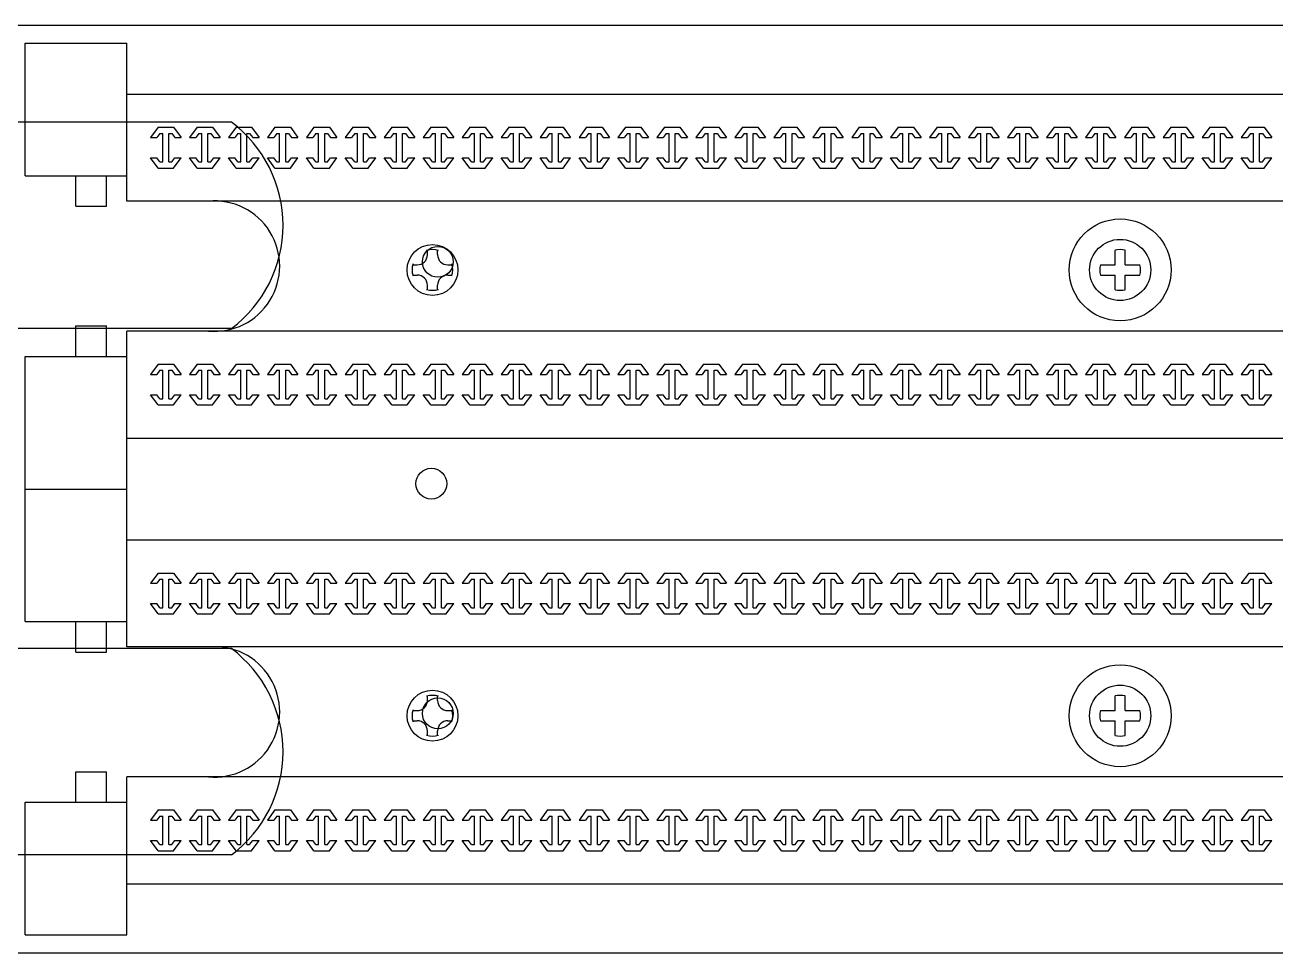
# Model space of a CAD drawing. Header units: millimetres. Extents: x 0 to 84100, y 0 to 29700.
# Drawn here: x 31880.9 to 32240.9, y 21928.8 to 22195.8 of the extents above; entities that cross this region are included whole.
import ezdxf

# ---------------------------------------------------------------- set-up
doc = ezdxf.new("R2010")
doc.units = ezdxf.units.MM
doc.header["$LTSCALE"] = 1000
doc.layers.add('KEC-TEXT', color=6, linetype='Continuous')

# ---------------------------------------------------------------- blocks, each defined once
blk = doc.blocks.new('A$C4A2F719D')
at = {"color": 0}
for p, q in [((0, 89), (485, 89)), ((262.3, 79.69), (222.7, 79.69)), ((262.3, 59.89), (222.7, 59.89)), ((262.3, 29.2), (222.7, 29.2)), ((262.3, 9.4), (222.7, 9.4)), ((0, 0), (485, 0))]:
    blk.add_line(p, q, dxfattribs=at)
for centre in [(282.1, 66.29), (281.48, 45.01), (282.1, 22.98)]:
    blk.add_circle(centre, 1.48, dxfattribs=at)
for centre in [(254.88, 69.79), (254.88, 19.3)]:
    blk.add_arc(centre, 12.37, 306.8699, 53.1301, dxfattribs=at)
blk = doc.blocks.new('50p')
at = {"color": 0}
for p, q in [((0, 5735), (0, 8160)), ((0, 8160), (1865, 8160)), ((1865, 5269), (1865, 8160)), ((1865, 7227), (38235, 7227)), ((2437, 6621), (2298, 6435)), ((2298, 6435), (2415, 6435)), ((2470, 6509), (2415, 6435)), ((2437, 6621), (2720, 6621)), ((2470, 6509), (2522, 6509)), ((2522, 5987), (2522, 6509)), ((2634, 5987), (2634, 6509)), ((2634, 6509), (2687, 6509)), ((2687, 6509), (2742, 6435)), ((2720, 6621), (2858, 6435)), ((2742, 6435), (2858, 6435)), ((3150, 6621), (3012, 6435)), ((3012, 6435), (3128, 6435)), ((3183, 6509), (3128, 6435)), ((3150, 6621), (3433, 6621)), ((3183, 6509), (3235, 6509)), ((3235, 5987), (3235, 6509)), ((3347, 5987), (3347, 6509)), ((3347, 6509), (3400, 6509)), ((3400, 6509), (3455, 6435)), ((3433, 6621), (3571, 6435)), ((3455, 6435), (3571, 6435)), ((3863, 6621), (3725, 6435)), ((3725, 6435), (3841, 6435)), ((3896, 6509), (3841, 6435)), ((3863, 6621), (4146, 6621)), ((3896, 6509), (3949, 6509)), ((3949, 5987), (3949, 6509)), ((4060, 5987), (4060, 6509)), ((4060, 6509), (4113, 6509)), ((4113, 6509), (4168, 6435)), ((4146, 6621), (4284, 6435)), ((4168, 6435), (4284, 6435)), ((4576, 6621), (4438, 6435)), ((4438, 6435), (4554, 6435)), ((4609, 6509), (4554, 6435)), ((4576, 6621), (4859, 6621)), ((4609, 6509), (4662, 6509)), ((4662, 5987), (4662, 6509)), ((4774, 5987), (4774, 6509)), ((4774, 6509), (4826, 6509)), ((4826, 6509), (4881, 6435)), ((4859, 6621), (4997, 6435)), ((4881, 6435), (4997, 6435)), ((5289, 6621), (5151, 6435)), ((5151, 6435), (5267, 6435)), ((5323, 6509), (5267, 6435)), ((5289, 6621), (5572, 6621)), ((5323, 6509), (5375, 6509)), ((5375, 5987), (5375, 6509)), ((5487, 5987), (5487, 6509)), ((5487, 6509), (5539, 6509)), ((5539, 6509), (5594, 6435)), ((5572, 6621), (5711, 6435)), ((5594, 6435), (5711, 6435)), ((6003, 6621), (5864, 6435)), ((5864, 6435), (5980, 6435)), ((6036, 6509), (5980, 6435)), ((6003, 6621), (6285, 6621)), ((6036, 6509), (6088, 6509)), ((6088, 5987), (6088, 6509)), ((6200, 5987), (6200, 6509)), ((6200, 6509), (6252, 6509)), ((6252, 6509), (6308, 6435)), ((6285, 6621), (6424, 6435)), ((6308, 6435), (6424, 6435)), ((6716, 6621), (6577, 6435)), ((6577, 6435), (6693, 6435)), ((6749, 6509), (6693, 6435)), ((6716, 6621), (6998, 6621)), ((6749, 6509), (6801, 6509)), ((6801, 5987), (6801, 6509)), ((6913, 5987), (6913, 6509)), ((6913, 6509), (6965, 6509)), ((6965, 6509), (7021, 6435)), ((6998, 6621), (7137, 6435)), ((7021, 6435), (7137, 6435)), ((7429, 6621), (7290, 6435)), ((7290, 6435), (7407, 6435)), ((7462, 6509), (7407, 6435)), ((7429, 6621), (7712, 6621)), ((7462, 6509), (7514, 6509)), ((7514, 5987), (7514, 6509)), ((7626, 5987), (7626, 6509)), ((7626, 6509), (7678, 6509)), ((7678, 6509), (7734, 6435)), ((7712, 6621), (7850, 6435)), ((7734, 6435), (7850, 6435)), ((8142, 6621), (8004, 6435)), ((8004, 6435), (8120, 6435)), ((8175, 6509), (8120, 6435)), ((8142, 6621), (8425, 6621)), ((8175, 6509), (8227, 6509)), ((8227, 5987), (8227, 6509)), ((8339, 5987), (8339, 6509)), ((8339, 6509), (8392, 6509)), ((8392, 6509), (8447, 6435)), ((8425, 6621), (8563, 6435)), ((8447, 6435), (8563, 6435)), ((8855, 6621), (8717, 6435)), ((8717, 6435), (8833, 6435)), ((8888, 6509), (8833, 6435)), ((8855, 6621), (9138, 6621)), ((8888, 6509), (8941, 6509)), ((8941, 5987), (8941, 6509)), ((9052, 5987), (9052, 6509)), ((9052, 6509), (9105, 6509)), ((9105, 6509), (9160, 6435)), ((9138, 6621), (9276, 6435)), ((9160, 6435), (9276, 6435)), ((9568, 6621), (9430, 6435)), ((9430, 6435), (9546, 6435)), ((9601, 6509), (9546, 6435)), ((9568, 6621), (9851, 6621)), ((9601, 6509), (9654, 6509)), ((9654, 5987), (9654, 6509)), ((9766, 5987), (9766, 6509)), ((9766, 6509), (9818, 6509)), ((9818, 6509), (9873, 6435)), ((9851, 6621), (9989, 6435)), ((9873, 6435), (9989, 6435)), ((10281, 6621), (10143, 6435)), ((10143, 6435), (10259, 6435)), ((10314, 6509), (10259, 6435)), ((10281, 6621), (10564, 6621)), ((10314, 6509), (10367, 6509)), ((10367, 5987), (10367, 6509)), ((10479, 5987), (10479, 6509)), ((10479, 6509), (10531, 6509)), ((10531, 6509), (10586, 6435)), ((10564, 6621), (10702, 6435)), ((10586, 6435), (10702, 6435)), ((10995, 6621), (10856, 6435)), ((10856, 6435), (10972, 6435)), ((11028, 6509), (10972, 6435)), ((10995, 6621), (11277, 6621)), ((11028, 6509), (11080, 6509)), ((11080, 5987), (11080, 6509)), ((11192, 5987), (11192, 6509)), ((11192, 6509), (11244, 6509)), ((11244, 6509), (11299, 6435)), ((11277, 6621), (11416, 6435)), ((11299, 6435), (11416, 6435)), ((11708, 6621), (11569, 6435)), ((11569, 6435), (11685, 6435)), ((11741, 6509), (11685, 6435)), ((11708, 6621), (11990, 6621)), ((11741, 6509), (11793, 6509)), ((11793, 5987), (11793, 6509)), ((11905, 5987), (11905, 6509)), ((11905, 6509), (11957, 6509)), ((11957, 6509), (12013, 6435)), ((11990, 6621), (12129, 6435)), ((12013, 6435), (12129, 6435)), ((12421, 6621), (12282, 6435)), ((12282, 6435), (12399, 6435)), ((12454, 6509), (12399, 6435)), ((12421, 6621), (12703, 6621)), ((12454, 6509), (12506, 6509)), ((12506, 5987), (12506, 6509)), ((12618, 5987), (12618, 6509)), ((12618, 6509), (12670, 6509)), ((12670, 6509), (12726, 6435)), ((12703, 6621), (12842, 6435)), ((12726, 6435), (12842, 6435)), ((13134, 6621), (12995, 6435)), ((12995, 6435), (13112, 6435)), ((13167, 6509), (13112, 6435)), ((13134, 6621), (13417, 6621)), ((13167, 6509), (13219, 6509)), ((13219, 5987), (13219, 6509)), ((13331, 5987), (13331, 6509)), ((13331, 6509), (13384, 6509)), ((13384, 6509), (13439, 6435)), ((13417, 6621), (13555, 6435)), ((13439, 6435), (13555, 6435)), ((13847, 6621), (13709, 6435)), ((13709, 6435), (13825, 6435)), ((13880, 6509), (13825, 6435)), ((13847, 6621), (14130, 6621)), ((13880, 6509), (13932, 6509)), ((13932, 5987), (13932, 6509)), ((14044, 5987), (14044, 6509)), ((14044, 6509), (14097, 6509)), ((14097, 6509), (14152, 6435)), ((14130, 6621), (14268, 6435)), ((14152, 6435), (14268, 6435)), ((14560, 6621), (14422, 6435)), ((14422, 6435), (14538, 6435)), ((14593, 6509), (14538, 6435)), ((14560, 6621), (14843, 6621)), ((14593, 6509), (14646, 6509)), ((14646, 5987), (14646, 6509)), ((14757, 5987), (14757, 6509)), ((14757, 6509), (14810, 6509)), ((14810, 6509), (14865, 6435)), ((14843, 6621), (14981, 6435)), ((14865, 6435), (14981, 6435)), ((15273, 6621), (15135, 6435)), ((15135, 6435), (15251, 6435)), ((15306, 6509), (15251, 6435)), ((15273, 6621), (15556, 6621)), ((15306, 6509), (15359, 6509)), ((15359, 5987), (15359, 6509)), ((15471, 5987), (15471, 6509)), ((15471, 6509), (15523, 6509)), ((15523, 6509), (15578, 6435)), ((15556, 6621), (15694, 6435)), ((15578, 6435), (15694, 6435)), ((15986, 6621), (15848, 6435)), ((15848, 6435), (15964, 6435)), ((16020, 6509), (15964, 6435)), ((15986, 6621), (16269, 6621)), ((16020, 6509), (16072, 6509)), ((16072, 5987), (16072, 6509)), ((16184, 5987), (16184, 6509)), ((16184, 6509), (16236, 6509)), ((16236, 6509), (16291, 6435)), ((16269, 6621), (16408, 6435)), ((16291, 6435), (16408, 6435)), ((16700, 6621), (16561, 6435)), ((16561, 6435), (16677, 6435)), ((16733, 6509), (16677, 6435)), ((16700, 6621), (16982, 6621)), ((16733, 6509), (16785, 6509)), ((16785, 5987), (16785, 6509)), ((16897, 5987), (16897, 6509)), ((16897, 6509), (16949, 6509)), ((16949, 6509), (17005, 6435)), ((16982, 6621), (17121, 6435)), ((17005, 6435), (17121, 6435)), ((17413, 6621), (17274, 6435)), ((17274, 6435), (17390, 6435)), ((17446, 6509), (17390, 6435)), ((17413, 6621), (17695, 6621)), ((17446, 6509), (17498, 6509)), ((17498, 5987), (17498, 6509)), ((17610, 5987), (17610, 6509)), ((17610, 6509), (17662, 6509)), ((17662, 6509), (17718, 6435)), ((17695, 6621), (17834, 6435)), ((17718, 6435), (17834, 6435)), ((18126, 6621), (17987, 6435)), ((17987, 6435), (18104, 6435)), ((18159, 6509), (18104, 6435)), ((18126, 6621), (18409, 6621)), ((18159, 6509), (18211, 6509)), ((18211, 5987), (18211, 6509)), ((18323, 5987), (18323, 6509)), ((18323, 6509), (18375, 6509)), ((18375, 6509), (18431, 6435)), ((18409, 6621), (18547, 6435)), ((18431, 6435), (18547, 6435)), ((18839, 6621), (18701, 6435)), ((18701, 6435), (18817, 6435)), ((18872, 6509), (18817, 6435)), ((18839, 6621), (19122, 6621)), ((18872, 6509), (18924, 6509)), ((18924, 5987), (18924, 6509)), ((19036, 5987), (19036, 6509)), ((19036, 6509), (19089, 6509)), ((19089, 6509), (19144, 6435)), ((19122, 6621), (19260, 6435)), ((19144, 6435), (19260, 6435)), ((19552, 6621), (19414, 6435)), ((19414, 6435), (19530, 6435)), ((19585, 6509), (19530, 6435)), ((19552, 6621), (19835, 6621)), ((19585, 6509), (19638, 6509)), ((19638, 5987), (19638, 6509)), ((19749, 5987), (19749, 6509)), ((19749, 6509), (19802, 6509)), ((19802, 6509), (19857, 6435)), ((19835, 6621), (19973, 6435)), ((19857, 6435), (19973, 6435)), ((20265, 6621), (20127, 6435)), ((20127, 6435), (20243, 6435)), ((20298, 6509), (20243, 6435)), ((20265, 6621), (20548, 6621)), ((20298, 6509), (20351, 6509)), ((20351, 5987), (20351, 6509)), ((20463, 5987), (20463, 6509)), ((20463, 6509), (20515, 6509)), ((20515, 6509), (20570, 6435)), ((20548, 6621), (20686, 6435)), ((20570, 6435), (20686, 6435)), ((20978, 6621), (20840, 6435)), ((20840, 6435), (20956, 6435)), ((21011, 6509), (20956, 6435)), ((20978, 6621), (21261, 6621)), ((21011, 6509), (21064, 6509)), ((21064, 5987), (21064, 6509)), ((21176, 5987), (21176, 6509)), ((21176, 6509), (21228, 6509)), ((21228, 6509), (21283, 6435)), ((21261, 6621), (21400, 6435)), ((21283, 6435), (21400, 6435)), ((21692, 6621), (21553, 6435)), ((21553, 6435), (21669, 6435)), ((21725, 6509), (21669, 6435)), ((21692, 6621), (21974, 6621)), ((21725, 6509), (21777, 6509)), ((21777, 5987), (21777, 6509)), ((21889, 5987), (21889, 6509)), ((21889, 6509), (21941, 6509)), ((21941, 6509), (21997, 6435)), ((21974, 6621), (22113, 6435)), ((21997, 6435), (22113, 6435)), ((22405, 6621), (22266, 6435)), ((22266, 6435), (22382, 6435)), ((22438, 6509), (22382, 6435)), ((22405, 6621), (22687, 6621)), ((22438, 6509), (22490, 6509)), ((22490, 5987), (22490, 6509)), ((22602, 5987), (22602, 6509)), ((22602, 6509), (22654, 6509)), ((22654, 6509), (22710, 6435)), ((22687, 6621), (22826, 6435)), ((22710, 6435), (22826, 6435)), ((2298, 6062), (2415, 6062)), ((2437, 5875), (2298, 6062)), ((2470, 5987), (2415, 6062)), ((2470, 5987), (2522, 5987)), ((2634, 5987), (2687, 5987)), ((2687, 5987), (2742, 6062)), ((2720, 5875), (2858, 6062)), ((2742, 6062), (2858, 6062)), ((3012, 6062), (3128, 6062)), ((3150, 5875), (3012, 6062)), ((3183, 5987), (3128, 6062)), ((3183, 5987), (3235, 5987)), ((3347, 5987), (3400, 5987)), ((3400, 5987), (3455, 6062)), ((3433, 5875), (3571, 6062)), ((3455, 6062), (3571, 6062)), ((3725, 6062), (3841, 6062)), ((3863, 5875), (3725, 6062)), ((3896, 5987), (3841, 6062)), ((3896, 5987), (3949, 5987)), ((4060, 5987), (4113, 5987)), ((4113, 5987), (4168, 6062)), ((4146, 5875), (4284, 6062)), ((4168, 6062), (4284, 6062)), ((4438, 6062), (4554, 6062)), ((4576, 5875), (4438, 6062)), ((4609, 5987), (4554, 6062)), ((4609, 5987), (4662, 5987)), ((4774, 5987), (4826, 5987)), ((4826, 5987), (4881, 6062)), ((4859, 5875), (4997, 6062)), ((4881, 6062), (4997, 6062)), ((5151, 6062), (5267, 6062)), ((5289, 5875), (5151, 6062)), ((5323, 5987), (5267, 6062)), ((5323, 5987), (5375, 5987)), ((5487, 5987), (5539, 5987)), ((5539, 5987), (5594, 6062)), ((5572, 5875), (5711, 6062)), ((5594, 6062), (5711, 6062)), ((5864, 6062), (5980, 6062)), ((6003, 5875), (5864, 6062)), ((6036, 5987), (5980, 6062)), ((6036, 5987), (6088, 5987)), ((6200, 5987), (6252, 5987)), ((6252, 5987), (6308, 6062)), ((6285, 5875), (6424, 6062)), ((6308, 6062), (6424, 6062)), ((6577, 6062), (6693, 6062)), ((6716, 5875), (6577, 6062)), ((6749, 5987), (6693, 6062)), ((6749, 5987), (6801, 5987)), ((6913, 5987), (6965, 5987)), ((6965, 5987), (7021, 6062)), ((6998, 5875), (7137, 6062)), ((7021, 6062), (7137, 6062)), ((7290, 6062), (7407, 6062)), ((7429, 5875), (7290, 6062)), ((7462, 5987), (7407, 6062)), ((7462, 5987), (7514, 5987)), ((7626, 5987), (7678, 5987)), ((7678, 5987), (7734, 6062)), ((7712, 5875), (7850, 6062)), ((7734, 6062), (7850, 6062)), ((8004, 6062), (8120, 6062)), ((8142, 5875), (8004, 6062)), ((8175, 5987), (8120, 6062)), ((8175, 5987), (8227, 5987)), ((8339, 5987), (8392, 5987)), ((8392, 5987), (8447, 6062)), ((8425, 5875), (8563, 6062)), ((8447, 6062), (8563, 6062)), ((8717, 6062), (8833, 6062)), ((8855, 5875), (8717, 6062)), ((8888, 5987), (8833, 6062)), ((8888, 5987), (8941, 5987)), ((9052, 5987), (9105, 5987)), ((9105, 5987), (9160, 6062)), ((9138, 5875), (9276, 6062)), ((9160, 6062), (9276, 6062)), ((9430, 6062), (9546, 6062)), ((9568, 5875), (9430, 6062)), ((9601, 5987), (9546, 6062)), ((9601, 5987), (9654, 5987)), ((9766, 5987), (9818, 5987)), ((9818, 5987), (9873, 6062)), ((9851, 5875), (9989, 6062)), ((9873, 6062), (9989, 6062)), ((10143, 6062), (10259, 6062)), ((10281, 5875), (10143, 6062)), ((10314, 5987), (10259, 6062)), ((10314, 5987), (10367, 5987)), ((10479, 5987), (10531, 5987)), ((10531, 5987), (10586, 6062)), ((10564, 5875), (10702, 6062)), ((10586, 6062), (10702, 6062)), ((10856, 6062), (10972, 6062)), ((10995, 5875), (10856, 6062)), ((11028, 5987), (10972, 6062)), ((11028, 5987), (11080, 5987)), ((11192, 5987), (11244, 5987)), ((11244, 5987), (11299, 6062)), ((11277, 5875), (11416, 6062)), ((11299, 6062), (11416, 6062)), ((11569, 6062), (11685, 6062)), ((11708, 5875), (11569, 6062)), ((11741, 5987), (11685, 6062)), ((11741, 5987), (11793, 5987)), ((11905, 5987), (11957, 5987)), ((11957, 5987), (12013, 6062)), ((11990, 5875), (12129, 6062)), ((12013, 6062), (12129, 6062)), ((12282, 6062), (12399, 6062)), ((12421, 5875), (12282, 6062)), ((12454, 5987), (12399, 6062)), ((12454, 5987), (12506, 5987)), ((12618, 5987), (12670, 5987)), ((12670, 5987), (12726, 6062)), ((12703, 5875), (12842, 6062)), ((12726, 6062), (12842, 6062)), ((12995, 6062), (13112, 6062)), ((13134, 5875), (12995, 6062)), ((13167, 5987), (13112, 6062)), ((13167, 5987), (13219, 5987)), ((13331, 5987), (13384, 5987)), ((13384, 5987), (13439, 6062)), ((13417, 5875), (13555, 6062)), ((13439, 6062), (13555, 6062)), ((13709, 6062), (13825, 6062)), ((13847, 5875), (13709, 6062)), ((13880, 5987), (13825, 6062)), ((13880, 5987), (13932, 5987)), ((14044, 5987), (14097, 5987)), ((14097, 5987), (14152, 6062)), ((14130, 5875), (14268, 6062)), ((14152, 6062), (14268, 6062)), ((14422, 6062), (14538, 6062)), ((14560, 5875), (14422, 6062)), ((14593, 5987), (14538, 6062)), ((14593, 5987), (14646, 5987)), ((14757, 5987), (14810, 5987)), ((14810, 5987), (14865, 6062)), ((14843, 5875), (14981, 6062)), ((14865, 6062), (14981, 6062)), ((15135, 6062), (15251, 6062)), ((15273, 5875), (15135, 6062)), ((15306, 5987), (15251, 6062)), ((15306, 5987), (15359, 5987)), ((15471, 5987), (15523, 5987)), ((15523, 5987), (15578, 6062)), ((15556, 5875), (15694, 6062)), ((15578, 6062), (15694, 6062)), ((15848, 6062), (15964, 6062)), ((15986, 5875), (15848, 6062)), ((16020, 5987), (15964, 6062)), ((16020, 5987), (16072, 5987)), ((16184, 5987), (16236, 5987)), ((16236, 5987), (16291, 6062)), ((16269, 5875), (16408, 6062)), ((16291, 6062), (16408, 6062)), ((16561, 6062), (16677, 6062)), ((16700, 5875), (16561, 6062)), ((16733, 5987), (16677, 6062)), ((16733, 5987), (16785, 5987)), ((16897, 5987), (16949, 5987)), ((16949, 5987), (17005, 6062)), ((16982, 5875), (17121, 6062)), ((17005, 6062), (17121, 6062)), ((17274, 6062), (17390, 6062)), ((17413, 5875), (17274, 6062)), ((17446, 5987), (17390, 6062)), ((17446, 5987), (17498, 5987)), ((17610, 5987), (17662, 5987)), ((17662, 5987), (17718, 6062)), ((17695, 5875), (17834, 6062)), ((17718, 6062), (17834, 6062)), ((17987, 6062), (18104, 6062)), ((18126, 5875), (17987, 6062)), ((18159, 5987), (18104, 6062)), ((18159, 5987), (18211, 5987)), ((18323, 5987), (18375, 5987)), ((18375, 5987), (18431, 6062)), ((18409, 5875), (18547, 6062)), ((18431, 6062), (18547, 6062)), ((18701, 6062), (18817, 6062)), ((18839, 5875), (18701, 6062)), ((18872, 5987), (18817, 6062)), ((18872, 5987), (18924, 5987)), ((19036, 5987), (19089, 5987)), ((19089, 5987), (19144, 6062)), ((19122, 5875), (19260, 6062)), ((19144, 6062), (19260, 6062)), ((19414, 6062), (19530, 6062)), ((19552, 5875), (19414, 6062)), ((19585, 5987), (19530, 6062)), ((19585, 5987), (19638, 5987)), ((19749, 5987), (19802, 5987)), ((19802, 5987), (19857, 6062)), ((19835, 5875), (19973, 6062)), ((19857, 6062), (19973, 6062)), ((20127, 6062), (20243, 6062)), ((20265, 5875), (20127, 6062)), ((20298, 5987), (20243, 6062)), ((20298, 5987), (20351, 5987)), ((20463, 5987), (20515, 5987)), ((20515, 5987), (20570, 6062)), ((20548, 5875), (20686, 6062)), ((20570, 6062), (20686, 6062)), ((20840, 6062), (20956, 6062)), ((20978, 5875), (20840, 6062)), ((21011, 5987), (20956, 6062)), ((21011, 5987), (21064, 5987)), ((21176, 5987), (21228, 5987)), ((21228, 5987), (21283, 6062)), ((21261, 5875), (21400, 6062)), ((21283, 6062), (21400, 6062)), ((21553, 6062), (21669, 6062)), ((21692, 5875), (21553, 6062)), ((21725, 5987), (21669, 6062)), ((21725, 5987), (21777, 5987)), ((21889, 5987), (21941, 5987)), ((21941, 5987), (21997, 6062)), ((21974, 5875), (22113, 6062)), ((21997, 6062), (22113, 6062)), ((22266, 6062), (22382, 6062)), ((22405, 5875), (22266, 6062)), ((22438, 5987), (22382, 6062)), ((22438, 5987), (22490, 5987)), ((22602, 5987), (22654, 5987)), ((22654, 5987), (22710, 6062)), ((22687, 5875), (22826, 6062)), ((22710, 6062), (22826, 6062)), ((0, 5735), (1865, 5735)), ((933, 5176), (933, 5735)), ((1492, 5176), (1492, 5735)), ((2437, 5875), (2720, 5875)), ((3150, 5875), (3433, 5875)), ((3863, 5875), (4146, 5875)), ((4576, 5875), (4859, 5875)), ((5289, 5875), (5572, 5875)), ((6003, 5875), (6285, 5875)), ((6716, 5875), (6998, 5875)), ((7429, 5875), (7712, 5875)), ((8142, 5875), (8425, 5875)), ((8855, 5875), (9138, 5875)), ((9568, 5875), (9851, 5875)), ((10281, 5875), (10564, 5875)), ((10995, 5875), (11277, 5875)), ((11708, 5875), (11990, 5875)), ((12421, 5875), (12703, 5875)), ((13134, 5875), (13417, 5875)), ((13847, 5875), (14130, 5875)), ((14560, 5875), (14843, 5875)), ((15273, 5875), (15556, 5875)), ((15986, 5875), (16269, 5875)), ((16700, 5875), (16982, 5875)), ((17413, 5875), (17695, 5875)), ((18126, 5875), (18409, 5875)), ((18839, 5875), (19122, 5875)), ((19552, 5875), (19835, 5875)), ((20265, 5875), (20548, 5875)), ((20978, 5875), (21261, 5875)), ((21692, 5875), (21974, 5875)), ((22405, 5875), (22687, 5875)), ((38235, 5269), (1865, 5269)), ((933, 5176), (1492, 5176)), ((7367, 4290), (7367, 4371)), ((7554, 4290), (7554, 4371)), ((19957, 4103), (19957, 4371)), ((20143, 4103), (20143, 4371)), ((7099, 4103), (7181, 4103)), ((7099, 3917), (7181, 3917)), ((7740, 4103), (7822, 4103)), ((7740, 3917), (7822, 3917)), ((19689, 4103), (19957, 4103)), ((19689, 3917), (19957, 3917)), ((19957, 3649), (19957, 3917)), ((20143, 4103), (20411, 4103)), ((20143, 3649), (20143, 3917)), ((20143, 3917), (20411, 3917)), ((7367, 3649), (7367, 3730)), ((7554, 3649), (7554, 3730)), ((933, 2425), (933, 2984)), ((933, 2984), (1492, 2984)), ((1492, 2425), (1492, 2984)), ((38235, 2891), (1865, 2891)), ((1865, 0), (1865, 2891)), ((0, 0), (0, 2425)), ((0, 2425), (1865, 2425)), ((2437, 2285), (2298, 2098)), ((2298, 2098), (2415, 2098)), ((2470, 2173), (2415, 2098)), ((2437, 2285), (2720, 2285)), ((2470, 2173), (2522, 2173)), ((2522, 1651), (2522, 2173)), ((2634, 1651), (2634, 2173)), ((2634, 2173), (2687, 2173)), ((2687, 2173), (2742, 2098)), ((2720, 2285), (2858, 2098)), ((2742, 2098), (2858, 2098)), ((3150, 2285), (3012, 2098)), ((3012, 2098), (3128, 2098)), ((3183, 2173), (3128, 2098)), ((3150, 2285), (3433, 2285)), ((3183, 2173), (3235, 2173)), ((3235, 1651), (3235, 2173)), ((3347, 1651), (3347, 2173)), ((3347, 2173), (3400, 2173)), ((3400, 2173), (3455, 2098)), ((3433, 2285), (3571, 2098)), ((3455, 2098), (3571, 2098)), ((3863, 2285), (3725, 2098)), ((3725, 2098), (3841, 2098)), ((3896, 2173), (3841, 2098)), ((3863, 2285), (4146, 2285)), ((3896, 2173), (3949, 2173)), ((3949, 1651), (3949, 2173)), ((4060, 1651), (4060, 2173)), ((4060, 2173), (4113, 2173)), ((4113, 2173), (4168, 2098)), ((4146, 2285), (4284, 2098)), ((4168, 2098), (4284, 2098)), ((4576, 2285), (4438, 2098)), ((4438, 2098), (4554, 2098)), ((4609, 2173), (4554, 2098)), ((4576, 2285), (4859, 2285)), ((4609, 2173), (4662, 2173)), ((4662, 1651), (4662, 2173)), ((4774, 1651), (4774, 2173)), ((4774, 2173), (4826, 2173)), ((4826, 2173), (4881, 2098)), ((4859, 2285), (4997, 2098)), ((4881, 2098), (4997, 2098)), ((5289, 2285), (5151, 2098)), ((5151, 2098), (5267, 2098)), ((5323, 2173), (5267, 2098)), ((5289, 2285), (5572, 2285)), ((5323, 2173), (5375, 2173)), ((5375, 1651), (5375, 2173)), ((5487, 1651), (5487, 2173)), ((5487, 2173), (5539, 2173)), ((5539, 2173), (5594, 2098)), ((5572, 2285), (5711, 2098)), ((5594, 2098), (5711, 2098)), ((6003, 2285), (5864, 2098)), ((5864, 2098), (5980, 2098)), ((6036, 2173), (5980, 2098)), ((6003, 2285), (6285, 2285)), ((6036, 2173), (6088, 2173)), ((6088, 1651), (6088, 2173)), ((6200, 1651), (6200, 2173)), ((6200, 2173), (6252, 2173)), ((6252, 2173), (6308, 2098)), ((6285, 2285), (6424, 2098)), ((6308, 2098), (6424, 2098)), ((6716, 2285), (6577, 2098)), ((6577, 2098), (6693, 2098)), ((6749, 2173), (6693, 2098)), ((6716, 2285), (6998, 2285)), ((6749, 2173), (6801, 2173)), ((6801, 1651), (6801, 2173)), ((6913, 1651), (6913, 2173)), ((6913, 2173), (6965, 2173)), ((6965, 2173), (7021, 2098)), ((6998, 2285), (7137, 2098)), ((7021, 2098), (7137, 2098)), ((7429, 2285), (7290, 2098)), ((7290, 2098), (7407, 2098)), ((7462, 2173), (7407, 2098)), ((7429, 2285), (7712, 2285)), ((7462, 2173), (7514, 2173)), ((7514, 1651), (7514, 2173)), ((7626, 1651), (7626, 2173)), ((7626, 2173), (7678, 2173)), ((7678, 2173), (7734, 2098)), ((7712, 2285), (7850, 2098)), ((7734, 2098), (7850, 2098)), ((8142, 2285), (8004, 2098)), ((8004, 2098), (8120, 2098)), ((8175, 2173), (8120, 2098)), ((8142, 2285), (8425, 2285)), ((8175, 2173), (8227, 2173)), ((8227, 1651), (8227, 2173)), ((8339, 1651), (8339, 2173)), ((8339, 2173), (8392, 2173)), ((8392, 2173), (8447, 2098)), ((8425, 2285), (8563, 2098)), ((8447, 2098), (8563, 2098)), ((8855, 2285), (8717, 2098)), ((8717, 2098), (8833, 2098)), ((8888, 2173), (8833, 2098)), ((8855, 2285), (9138, 2285)), ((8888, 2173), (8941, 2173)), ((8941, 1651), (8941, 2173)), ((9052, 1651), (9052, 2173)), ((9052, 2173), (9105, 2173)), ((9105, 2173), (9160, 2098)), ((9138, 2285), (9276, 2098)), ((9160, 2098), (9276, 2098)), ((9568, 2285), (9430, 2098)), ((9430, 2098), (9546, 2098)), ((9601, 2173), (9546, 2098)), ((9568, 2285), (9851, 2285)), ((9601, 2173), (9654, 2173)), ((9654, 1651), (9654, 2173)), ((9766, 1651), (9766, 2173)), ((9766, 2173), (9818, 2173)), ((9818, 2173), (9873, 2098)), ((9851, 2285), (9989, 2098)), ((9873, 2098), (9989, 2098)), ((10281, 2285), (10143, 2098)), ((10143, 2098), (10259, 2098)), ((10314, 2173), (10259, 2098)), ((10281, 2285), (10564, 2285)), ((10314, 2173), (10367, 2173)), ((10367, 1651), (10367, 2173)), ((10479, 1651), (10479, 2173)), ((10479, 2173), (10531, 2173)), ((10531, 2173), (10586, 2098)), ((10564, 2285), (10702, 2098)), ((10586, 2098), (10702, 2098)), ((10995, 2285), (10856, 2098)), ((10856, 2098), (10972, 2098)), ((11028, 2173), (10972, 2098)), ((10995, 2285), (11277, 2285)), ((11028, 2173), (11080, 2173)), ((11080, 1651), (11080, 2173)), ((11192, 1651), (11192, 2173)), ((11192, 2173), (11244, 2173)), ((11244, 2173), (11299, 2098)), ((11277, 2285), (11416, 2098)), ((11299, 2098), (11416, 2098)), ((11708, 2285), (11569, 2098)), ((11569, 2098), (11685, 2098)), ((11741, 2173), (11685, 2098)), ((11708, 2285), (11990, 2285)), ((11741, 2173), (11793, 2173)), ((11793, 1651), (11793, 2173)), ((11905, 1651), (11905, 2173)), ((11905, 2173), (11957, 2173)), ((11957, 2173), (12013, 2098)), ((11990, 2285), (12129, 2098)), ((12013, 2098), (12129, 2098)), ((12421, 2285), (12282, 2098)), ((12282, 2098), (12399, 2098)), ((12454, 2173), (12399, 2098)), ((12421, 2285), (12703, 2285)), ((12454, 2173), (12506, 2173)), ((12506, 1651), (12506, 2173)), ((12618, 1651), (12618, 2173)), ((12618, 2173), (12670, 2173)), ((12670, 2173), (12726, 2098)), ((12703, 2285), (12842, 2098)), ((12726, 2098), (12842, 2098)), ((13134, 2285), (12995, 2098)), ((12995, 2098), (13112, 2098)), ((13167, 2173), (13112, 2098)), ((13134, 2285), (13417, 2285)), ((13167, 2173), (13219, 2173)), ((13219, 1651), (13219, 2173)), ((13331, 1651), (13331, 2173)), ((13331, 2173), (13384, 2173)), ((13384, 2173), (13439, 2098)), ((13417, 2285), (13555, 2098)), ((13439, 2098), (13555, 2098)), ((13847, 2285), (13709, 2098)), ((13709, 2098), (13825, 2098)), ((13880, 2173), (13825, 2098)), ((13847, 2285), (14130, 2285)), ((13880, 2173), (13932, 2173)), ((13932, 1651), (13932, 2173)), ((14044, 1651), (14044, 2173)), ((14044, 2173), (14097, 2173)), ((14097, 2173), (14152, 2098)), ((14130, 2285), (14268, 2098)), ((14152, 2098), (14268, 2098)), ((14560, 2285), (14422, 2098)), ((14422, 2098), (14538, 2098)), ((14593, 2173), (14538, 2098)), ((14560, 2285), (14843, 2285)), ((14593, 2173), (14646, 2173)), ((14646, 1651), (14646, 2173)), ((14757, 1651), (14757, 2173)), ((14757, 2173), (14810, 2173)), ((14810, 2173), (14865, 2098)), ((14843, 2285), (14981, 2098)), ((14865, 2098), (14981, 2098)), ((15273, 2285), (15135, 2098)), ((15135, 2098), (15251, 2098)), ((15306, 2173), (15251, 2098)), ((15273, 2285), (15556, 2285)), ((15306, 2173), (15359, 2173)), ((15359, 1651), (15359, 2173)), ((15471, 1651), (15471, 2173)), ((15471, 2173), (15523, 2173)), ((15523, 2173), (15578, 2098)), ((15556, 2285), (15694, 2098)), ((15578, 2098), (15694, 2098)), ((15986, 2285), (15848, 2098)), ((15848, 2098), (15964, 2098)), ((16020, 2173), (15964, 2098)), ((15986, 2285), (16269, 2285)), ((16020, 2173), (16072, 2173)), ((16072, 1651), (16072, 2173)), ((16184, 1651), (16184, 2173)), ((16184, 2173), (16236, 2173)), ((16236, 2173), (16291, 2098)), ((16269, 2285), (16408, 2098)), ((16291, 2098), (16408, 2098)), ((16700, 2285), (16561, 2098)), ((16561, 2098), (16677, 2098)), ((16733, 2173), (16677, 2098)), ((16700, 2285), (16982, 2285)), ((16733, 2173), (16785, 2173)), ((16785, 1651), (16785, 2173)), ((16897, 1651), (16897, 2173)), ((16897, 2173), (16949, 2173)), ((16949, 2173), (17005, 2098)), ((16982, 2285), (17121, 2098)), ((17005, 2098), (17121, 2098)), ((17413, 2285), (17274, 2098)), ((17274, 2098), (17390, 2098)), ((17446, 2173), (17390, 2098)), ((17413, 2285), (17695, 2285)), ((17446, 2173), (17498, 2173)), ((17498, 1651), (17498, 2173)), ((17610, 1651), (17610, 2173)), ((17610, 2173), (17662, 2173)), ((17662, 2173), (17718, 2098)), ((17695, 2285), (17834, 2098)), ((17718, 2098), (17834, 2098)), ((18126, 2285), (17987, 2098)), ((17987, 2098), (18104, 2098)), ((18159, 2173), (18104, 2098)), ((18126, 2285), (18409, 2285)), ((18159, 2173), (18211, 2173)), ((18211, 1651), (18211, 2173)), ((18323, 1651), (18323, 2173)), ((18323, 2173), (18375, 2173)), ((18375, 2173), (18431, 2098)), ((18409, 2285), (18547, 2098)), ((18431, 2098), (18547, 2098)), ((18839, 2285), (18701, 2098)), ((18701, 2098), (18817, 2098)), ((18872, 2173), (18817, 2098)), ((18839, 2285), (19122, 2285)), ((18872, 2173), (18924, 2173)), ((18924, 1651), (18924, 2173)), ((19036, 1651), (19036, 2173)), ((19036, 2173), (19089, 2173)), ((19089, 2173), (19144, 2098)), ((19122, 2285), (19260, 2098)), ((19144, 2098), (19260, 2098)), ((19552, 2285), (19414, 2098)), ((19414, 2098), (19530, 2098)), ((19585, 2173), (19530, 2098)), ((19552, 2285), (19835, 2285)), ((19585, 2173), (19638, 2173)), ((19638, 1651), (19638, 2173)), ((19749, 1651), (19749, 2173)), ((19749, 2173), (19802, 2173)), ((19802, 2173), (19857, 2098)), ((19835, 2285), (19973, 2098)), ((19857, 2098), (19973, 2098)), ((20265, 2285), (20127, 2098)), ((20127, 2098), (20243, 2098)), ((20298, 2173), (20243, 2098)), ((20265, 2285), (20548, 2285)), ((20298, 2173), (20351, 2173)), ((20351, 1651), (20351, 2173)), ((20463, 1651), (20463, 2173)), ((20463, 2173), (20515, 2173)), ((20515, 2173), (20570, 2098)), ((20548, 2285), (20686, 2098)), ((20570, 2098), (20686, 2098)), ((20978, 2285), (20840, 2098)), ((20840, 2098), (20956, 2098)), ((21011, 2173), (20956, 2098)), ((20978, 2285), (21261, 2285)), ((21011, 2173), (21064, 2173)), ((21064, 1651), (21064, 2173)), ((21176, 1651), (21176, 2173)), ((21176, 2173), (21228, 2173)), ((21228, 2173), (21283, 2098)), ((21261, 2285), (21400, 2098)), ((21283, 2098), (21400, 2098)), ((21692, 2285), (21553, 2098)), ((21553, 2098), (21669, 2098)), ((21725, 2173), (21669, 2098)), ((21692, 2285), (21974, 2285)), ((21725, 2173), (21777, 2173)), ((21777, 1651), (21777, 2173)), ((21889, 1651), (21889, 2173)), ((21889, 2173), (21941, 2173)), ((21941, 2173), (21997, 2098)), ((21974, 2285), (22113, 2098)), ((21997, 2098), (22113, 2098)), ((22405, 2285), (22266, 2098)), ((22266, 2098), (22382, 2098)), ((22438, 2173), (22382, 2098)), ((22405, 2285), (22687, 2285)), ((22438, 2173), (22490, 2173)), ((22490, 1651), (22490, 2173)), ((22602, 1651), (22602, 2173)), ((22602, 2173), (22654, 2173)), ((22654, 2173), (22710, 2098)), ((22687, 2285), (22826, 2098)), ((22710, 2098), (22826, 2098)), ((2298, 1725), (2415, 1725)), ((2437, 1539), (2298, 1725)), ((2470, 1651), (2415, 1725)), ((2470, 1651), (2522, 1651)), ((2634, 1651), (2687, 1651)), ((2687, 1651), (2742, 1725)), ((2720, 1539), (2858, 1725)), ((2742, 1725), (2858, 1725)), ((3012, 1725), (3128, 1725)), ((3150, 1539), (3012, 1725)), ((3183, 1651), (3128, 1725)), ((3183, 1651), (3235, 1651)), ((3347, 1651), (3400, 1651)), ((3400, 1651), (3455, 1725)), ((3433, 1539), (3571, 1725)), ((3455, 1725), (3571, 1725)), ((3725, 1725), (3841, 1725)), ((3863, 1539), (3725, 1725)), ((3896, 1651), (3841, 1725)), ((3896, 1651), (3949, 1651)), ((4060, 1651), (4113, 1651)), ((4113, 1651), (4168, 1725)), ((4146, 1539), (4284, 1725)), ((4168, 1725), (4284, 1725)), ((4438, 1725), (4554, 1725)), ((4576, 1539), (4438, 1725)), ((4609, 1651), (4554, 1725)), ((4609, 1651), (4662, 1651)), ((4774, 1651), (4826, 1651)), ((4826, 1651), (4881, 1725)), ((4859, 1539), (4997, 1725)), ((4881, 1725), (4997, 1725)), ((5151, 1725), (5267, 1725)), ((5289, 1539), (5151, 1725)), ((5323, 1651), (5267, 1725)), ((5323, 1651), (5375, 1651)), ((5487, 1651), (5539, 1651)), ((5539, 1651), (5594, 1725)), ((5572, 1539), (5711, 1725)), ((5594, 1725), (5711, 1725)), ((5864, 1725), (5980, 1725)), ((6003, 1539), (5864, 1725)), ((6036, 1651), (5980, 1725)), ((6036, 1651), (6088, 1651)), ((6200, 1651), (6252, 1651)), ((6252, 1651), (6308, 1725)), ((6285, 1539), (6424, 1725)), ((6308, 1725), (6424, 1725)), ((6577, 1725), (6693, 1725)), ((6716, 1539), (6577, 1725)), ((6749, 1651), (6693, 1725)), ((6749, 1651), (6801, 1651)), ((6913, 1651), (6965, 1651)), ((6965, 1651), (7021, 1725)), ((6998, 1539), (7137, 1725)), ((7021, 1725), (7137, 1725)), ((7290, 1725), (7407, 1725)), ((7429, 1539), (7290, 1725)), ((7462, 1651), (7407, 1725)), ((7462, 1651), (7514, 1651)), ((7626, 1651), (7678, 1651)), ((7678, 1651), (7734, 1725)), ((7712, 1539), (7850, 1725)), ((7734, 1725), (7850, 1725)), ((8004, 1725), (8120, 1725)), ((8142, 1539), (8004, 1725)), ((8175, 1651), (8120, 1725)), ((8175, 1651), (8227, 1651)), ((8339, 1651), (8392, 1651)), ((8392, 1651), (8447, 1725)), ((8425, 1539), (8563, 1725)), ((8447, 1725), (8563, 1725)), ((8717, 1725), (8833, 1725)), ((8855, 1539), (8717, 1725)), ((8888, 1651), (8833, 1725)), ((8888, 1651), (8941, 1651)), ((9052, 1651), (9105, 1651)), ((9105, 1651), (9160, 1725)), ((9138, 1539), (9276, 1725)), ((9160, 1725), (9276, 1725)), ((9430, 1725), (9546, 1725)), ((9568, 1539), (9430, 1725)), ((9601, 1651), (9546, 1725)), ((9601, 1651), (9654, 1651)), ((9766, 1651), (9818, 1651)), ((9818, 1651), (9873, 1725)), ((9851, 1539), (9989, 1725)), ((9873, 1725), (9989, 1725)), ((10143, 1725), (10259, 1725)), ((10281, 1539), (10143, 1725)), ((10314, 1651), (10259, 1725)), ((10314, 1651), (10367, 1651)), ((10479, 1651), (10531, 1651)), ((10531, 1651), (10586, 1725)), ((10564, 1539), (10702, 1725)), ((10586, 1725), (10702, 1725)), ((10856, 1725), (10972, 1725)), ((10995, 1539), (10856, 1725)), ((11028, 1651), (10972, 1725)), ((11028, 1651), (11080, 1651)), ((11192, 1651), (11244, 1651)), ((11244, 1651), (11299, 1725)), ((11277, 1539), (11416, 1725)), ((11299, 1725), (11416, 1725)), ((11569, 1725), (11685, 1725)), ((11708, 1539), (11569, 1725)), ((11741, 1651), (11685, 1725)), ((11741, 1651), (11793, 1651)), ((11905, 1651), (11957, 1651)), ((11957, 1651), (12013, 1725)), ((11990, 1539), (12129, 1725)), ((12013, 1725), (12129, 1725)), ((12282, 1725), (12399, 1725)), ((12421, 1539), (12282, 1725)), ((12454, 1651), (12399, 1725)), ((12454, 1651), (12506, 1651)), ((12618, 1651), (12670, 1651)), ((12670, 1651), (12726, 1725)), ((12703, 1539), (12842, 1725)), ((12726, 1725), (12842, 1725)), ((12995, 1725), (13112, 1725)), ((13134, 1539), (12995, 1725)), ((13167, 1651), (13112, 1725)), ((13167, 1651), (13219, 1651)), ((13331, 1651), (13384, 1651)), ((13384, 1651), (13439, 1725)), ((13417, 1539), (13555, 1725)), ((13439, 1725), (13555, 1725)), ((13709, 1725), (13825, 1725)), ((13847, 1539), (13709, 1725)), ((13880, 1651), (13825, 1725)), ((13880, 1651), (13932, 1651)), ((14044, 1651), (14097, 1651)), ((14097, 1651), (14152, 1725)), ((14130, 1539), (14268, 1725)), ((14152, 1725), (14268, 1725)), ((14422, 1725), (14538, 1725)), ((14560, 1539), (14422, 1725)), ((14593, 1651), (14538, 1725)), ((14593, 1651), (14646, 1651)), ((14757, 1651), (14810, 1651)), ((14810, 1651), (14865, 1725)), ((14843, 1539), (14981, 1725)), ((14865, 1725), (14981, 1725)), ((15135, 1725), (15251, 1725)), ((15273, 1539), (15135, 1725)), ((15306, 1651), (15251, 1725)), ((15306, 1651), (15359, 1651)), ((15471, 1651), (15523, 1651)), ((15523, 1651), (15578, 1725)), ((15556, 1539), (15694, 1725)), ((15578, 1725), (15694, 1725)), ((15848, 1725), (15964, 1725)), ((15986, 1539), (15848, 1725)), ((16020, 1651), (15964, 1725)), ((16020, 1651), (16072, 1651)), ((16184, 1651), (16236, 1651)), ((16236, 1651), (16291, 1725)), ((16269, 1539), (16408, 1725)), ((16291, 1725), (16408, 1725)), ((16561, 1725), (16677, 1725)), ((16700, 1539), (16561, 1725)), ((16733, 1651), (16677, 1725)), ((16733, 1651), (16785, 1651)), ((16897, 1651), (16949, 1651)), ((16949, 1651), (17005, 1725)), ((16982, 1539), (17121, 1725)), ((17005, 1725), (17121, 1725)), ((17274, 1725), (17390, 1725)), ((17413, 1539), (17274, 1725)), ((17446, 1651), (17390, 1725)), ((17446, 1651), (17498, 1651)), ((17610, 1651), (17662, 1651)), ((17662, 1651), (17718, 1725)), ((17695, 1539), (17834, 1725)), ((17718, 1725), (17834, 1725)), ((17987, 1725), (18104, 1725)), ((18126, 1539), (17987, 1725)), ((18159, 1651), (18104, 1725)), ((18159, 1651), (18211, 1651)), ((18323, 1651), (18375, 1651)), ((18375, 1651), (18431, 1725)), ((18409, 1539), (18547, 1725)), ((18431, 1725), (18547, 1725)), ((18701, 1725), (18817, 1725)), ((18839, 1539), (18701, 1725)), ((18872, 1651), (18817, 1725)), ((18872, 1651), (18924, 1651)), ((19036, 1651), (19089, 1651)), ((19089, 1651), (19144, 1725)), ((19122, 1539), (19260, 1725)), ((19144, 1725), (19260, 1725)), ((19414, 1725), (19530, 1725)), ((19552, 1539), (19414, 1725)), ((19585, 1651), (19530, 1725)), ((19585, 1651), (19638, 1651)), ((19749, 1651), (19802, 1651)), ((19802, 1651), (19857, 1725)), ((19835, 1539), (19973, 1725)), ((19857, 1725), (19973, 1725)), ((20127, 1725), (20243, 1725)), ((20265, 1539), (20127, 1725)), ((20298, 1651), (20243, 1725)), ((20298, 1651), (20351, 1651)), ((20463, 1651), (20515, 1651)), ((20515, 1651), (20570, 1725)), ((20548, 1539), (20686, 1725)), ((20570, 1725), (20686, 1725)), ((20840, 1725), (20956, 1725)), ((20978, 1539), (20840, 1725)), ((21011, 1651), (20956, 1725)), ((21011, 1651), (21064, 1651)), ((21176, 1651), (21228, 1651)), ((21228, 1651), (21283, 1725)), ((21261, 1539), (21400, 1725)), ((21283, 1725), (21400, 1725)), ((21553, 1725), (21669, 1725)), ((21692, 1539), (21553, 1725)), ((21725, 1651), (21669, 1725)), ((21725, 1651), (21777, 1651)), ((21889, 1651), (21941, 1651)), ((21941, 1651), (21997, 1725)), ((21974, 1539), (22113, 1725)), ((21997, 1725), (22113, 1725)), ((22266, 1725), (22382, 1725)), ((22405, 1539), (22266, 1725)), ((22438, 1651), (22382, 1725)), ((22438, 1651), (22490, 1651)), ((22602, 1651), (22654, 1651)), ((22654, 1651), (22710, 1725)), ((22687, 1539), (22826, 1725)), ((22710, 1725), (22826, 1725)), ((2437, 1539), (2720, 1539)), ((3150, 1539), (3433, 1539)), ((3863, 1539), (4146, 1539)), ((4576, 1539), (4859, 1539)), ((5289, 1539), (5572, 1539)), ((6003, 1539), (6285, 1539)), ((6716, 1539), (6998, 1539)), ((7429, 1539), (7712, 1539)), ((8142, 1539), (8425, 1539)), ((8855, 1539), (9138, 1539)), ((9568, 1539), (9851, 1539)), ((10281, 1539), (10564, 1539)), ((10995, 1539), (11277, 1539)), ((11708, 1539), (11990, 1539)), ((12421, 1539), (12703, 1539)), ((13134, 1539), (13417, 1539)), ((13847, 1539), (14130, 1539)), ((14560, 1539), (14843, 1539)), ((15273, 1539), (15556, 1539)), ((15986, 1539), (16269, 1539)), ((16700, 1539), (16982, 1539)), ((17413, 1539), (17695, 1539)), ((18126, 1539), (18409, 1539)), ((18839, 1539), (19122, 1539)), ((19552, 1539), (19835, 1539)), ((20265, 1539), (20548, 1539)), ((20978, 1539), (21261, 1539)), ((21692, 1539), (21974, 1539)), ((22405, 1539), (22687, 1539)), ((1865, 933), (38235, 933)), ((0, 0), (1865, 0)), ((0, 0), (1865, 0))]:
    blk.add_line(p, q, dxfattribs=at)
for centre, radius in [((20050, 4010), 933), ((7460, 4010), 466), ((20050, 4010), 560)]:
    blk.add_circle(centre, radius, dxfattribs=at)
for centre, radius, start, end in [((3469, 4080), 1194, 264.6491, 95.3509), ((7460, 4010), 373, 72.8856, 107.1144), ((20050, 4010), 373, 75.5225, 104.4775), ((7181, 4290), 187, 270, 0), ((7740, 4290), 187, 180, 270), ((7460, 4010), 373, 162.8856, 197.1144), ((7181, 3730), 187, 0, 90), ((7740, 3730), 187, 90, 180), ((7460, 4010), 373, 342.8856, 17.1144), ((20050, 4010), 373, 165.5225, 194.4775), ((20050, 4010), 373, 345.5225, 14.4775), ((7460, 4010), 373, 252.8856, 287.1144), ((20050, 4010), 373, 255.5225, 284.4775)]:
    blk.add_arc(centre, radius, start, end, dxfattribs=at)

msp = doc.modelspace()

# ---------------------------------------------------------------- block references
at = {"layer": 'KEC-TEXT', "color": 6}
for name, p, xscale, yscale, zscale in [('A$C4A2F719D', (31153.36, 21928.8), 3, 3, 3), ('50p', (31880.86, 22062.3), 0.01571846055711742, 0.01571846055711742, 0.01571846055711742), ('50p', (31880.86, 21934.04), 0.01571846055711742, 0.01571846055711742, 0.01571846055711742)]:
    msp.add_blockref(name, p, dxfattribs=dict(at, xscale=xscale, yscale=yscale, zscale=zscale))

doc.saveas('drawing.dxf')
